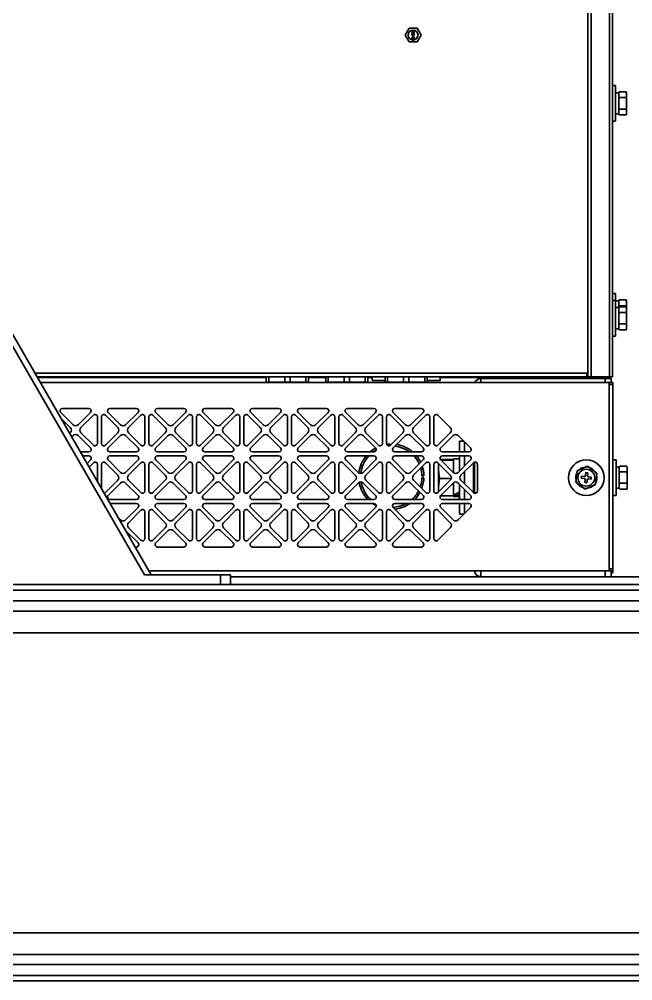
# Model space of a CAD drawing. Header units: millimetres. Extents: x 32496 to 166256, y 3504 to 23939.
# Drawn here: x 40536.9 to 40846.9, y 15003.3 to 15488.8 of the extents above; entities that cross this region are included whole.
import ezdxf

# ---------------------------------------------------------------- set-up
doc = ezdxf.new("R2010")
doc.units = ezdxf.units.MM
doc.layers.get('0').update_dxf_attribs({"lineweight": 35})

msp = doc.modelspace()

# ---------------------------------------------------------------- linework, layer by layer
at = {"linetype": 'Continuous'}
for p, q in [((40824.24, 15308.349), (40824.24, 17321.349)), ((40825.94, 17321.349), (40825.94, 15308.349)), ((40835.24, 15308.349), (40835.24, 16303.849)), ((40103.64, 16074.374), (40603.64, 15208.349)), ((40103.64, 16068.374), (40600.176, 15208.349)), ((40836.64, 15693.718), (40836.64, 15448.981)), ((40731.898, 15480.849), (40733.919, 15484.349)), ((40737.96, 15484.349), (40733.919, 15484.349)), ((40735.29, 15482.886), (40735.29, 15483.049)), ((40735.29, 15483.049), (40736.59, 15483.049)), ((40736.313, 15482.886), (40735.29, 15482.507)), ((40736.313, 15482.886), (40735.29, 15482.886)), ((40735.29, 15482.29), (40735.29, 15482.507)), ((40735.29, 15482.29), (40736.313, 15481.911)), ((40735.29, 15481.749), (40735.29, 15481.911)), ((40735.29, 15481.911), (40736.313, 15481.911)), ((40736.59, 15481.749), (40735.29, 15481.749)), ((40735.428, 15482.399), (40736.59, 15482.805)), ((40736.59, 15481.992), (40735.428, 15482.399)), ((40736.59, 15483.049), (40736.59, 15482.805)), ((40736.59, 15481.992), (40736.59, 15481.749)), ((40737.96, 15484.349), (40739.981, 15480.849)), ((40733.919, 15477.349), (40731.898, 15480.849)), ((40733.919, 15477.349), (40737.96, 15477.349)), ((40735.317, 15481.234), (40735.29, 15481.099)), ((40735.29, 15480.963), (40735.29, 15481.099)), ((40735.29, 15480.963), (40735.317, 15480.828)), ((40735.29, 15479.419), (40735.29, 15479.582)), ((40735.29, 15479.582), (40736.368, 15479.582)), ((40736.59, 15479.419), (40735.29, 15479.419)), ((40735.29, 15478.228), (40735.29, 15479.203)), ((40735.29, 15479.203), (40735.428, 15479.203)), ((40735.428, 15478.228), (40735.29, 15478.228)), ((40735.4, 15481.369), (40735.317, 15481.234)), ((40735.317, 15480.828), (40735.4, 15480.692)), ((40735.511, 15481.451), (40735.4, 15481.369)), ((40735.4, 15480.692), (40735.511, 15480.611)), ((40735.428, 15481.126), (40735.456, 15481.207)), ((40735.428, 15481.126), (40735.428, 15480.936)), ((40735.456, 15480.855), (40735.428, 15480.936)), ((40736.12, 15478.444), (40735.428, 15479.203)), ((40735.428, 15478.986), (40735.428, 15478.228)), ((40735.428, 15478.986), (40736.037, 15478.309)), ((40735.456, 15481.207), (40735.511, 15481.288)), ((40735.511, 15480.774), (40735.456, 15480.855)), ((40735.649, 15481.505), (40735.511, 15481.451)), ((40735.511, 15481.288), (40735.594, 15481.342)), ((40735.594, 15480.719), (40735.511, 15480.774)), ((40735.511, 15480.611), (40735.649, 15480.557)), ((40735.594, 15481.342), (40735.677, 15481.369)), ((40735.677, 15480.692), (40735.594, 15480.719)), ((40735.843, 15481.532), (40735.649, 15481.505)), ((40735.788, 15480.557), (40735.649, 15480.557)), ((40735.76, 15481.369), (40735.677, 15481.369)), ((40735.677, 15480.692), (40735.76, 15480.692)), ((40735.705, 15480.124), (40735.705, 15480.178)), ((40735.705, 15480.178), (40735.898, 15480.178)), ((40735.898, 15480.124), (40735.705, 15480.124)), ((40735.76, 15481.369), (40735.843, 15481.342)), ((40735.843, 15480.719), (40735.76, 15480.692)), ((40735.788, 15480.34), (40735.76, 15480.313)), ((40735.76, 15480.313), (40735.898, 15480.178)), ((40735.898, 15480.124), (40735.76, 15479.988)), ((40735.76, 15479.988), (40735.788, 15479.961)), ((40735.788, 15480.557), (40735.926, 15480.611)), ((40735.954, 15480.178), (40735.788, 15480.34)), ((40735.788, 15479.961), (40735.954, 15480.124)), ((40735.843, 15481.532), (40736.037, 15481.532)), ((40735.843, 15481.342), (40735.898, 15481.288)), ((40735.898, 15480.774), (40735.843, 15480.719)), ((40735.898, 15481.288), (40735.954, 15481.207)), ((40735.954, 15480.855), (40735.898, 15480.774)), ((40735.926, 15480.611), (40736.009, 15480.692)), ((40735.954, 15481.207), (40735.981, 15481.126)), ((40735.981, 15480.936), (40735.954, 15480.855)), ((40736.12, 15480.34), (40735.954, 15480.178)), ((40735.954, 15480.124), (40736.12, 15479.961)), ((40736.092, 15481.234), (40735.981, 15481.397)), ((40736.037, 15481.397), (40735.981, 15481.397)), ((40735.981, 15480.936), (40735.981, 15481.126)), ((40736.009, 15480.692), (40736.092, 15480.828)), ((40736.009, 15480.178), (40736.147, 15480.313)), ((40736.009, 15480.178), (40736.203, 15480.178)), ((40736.147, 15479.988), (40736.009, 15480.124)), ((40736.203, 15480.124), (40736.009, 15480.124)), ((40736.23, 15481.505), (40736.037, 15481.532)), ((40736.037, 15481.397), (40736.203, 15481.369)), ((40736.037, 15478.309), (40736.12, 15478.255)), ((40736.12, 15481.099), (40736.092, 15481.234)), ((40736.092, 15480.828), (40736.12, 15480.963)), ((40736.12, 15481.099), (40736.12, 15480.963)), ((40736.147, 15480.313), (40736.12, 15480.34)), ((40736.12, 15479.961), (40736.147, 15479.988)), ((40736.23, 15478.39), (40736.12, 15478.444)), ((40736.12, 15478.255), (40736.23, 15478.228)), ((40736.175, 15479.744), (40736.368, 15479.582)), ((40736.175, 15479.744), (40736.396, 15479.744)), ((40736.203, 15481.369), (40736.286, 15481.342)), ((40736.203, 15480.178), (40736.203, 15480.124)), ((40736.368, 15481.451), (40736.23, 15481.505)), ((40736.23, 15478.39), (40736.286, 15478.39)), ((40736.286, 15478.228), (40736.23, 15478.228)), ((40736.286, 15481.342), (40736.368, 15481.288)), ((40736.368, 15480.801), (40736.286, 15480.747)), ((40736.286, 15480.611), (40736.286, 15480.747)), ((40736.286, 15480.611), (40736.368, 15480.638)), ((40736.286, 15479.04), (40736.286, 15479.176)), ((40736.396, 15479.149), (40736.286, 15479.176)), ((40736.286, 15479.04), (40736.368, 15478.986)), ((40736.368, 15478.444), (40736.286, 15478.39)), ((40736.286, 15478.228), (40736.396, 15478.255)), ((40736.479, 15481.369), (40736.368, 15481.451)), ((40736.368, 15481.288), (40736.424, 15481.207)), ((40736.424, 15480.882), (40736.368, 15480.801)), ((40736.368, 15480.638), (40736.479, 15480.719)), ((40736.368, 15478.986), (40736.424, 15478.905)), ((40736.424, 15478.526), (40736.368, 15478.444)), ((40736.59, 15479.582), (40736.396, 15479.744)), ((40736.507, 15479.04), (40736.396, 15479.149)), ((40736.396, 15478.255), (40736.507, 15478.363)), ((40736.424, 15481.207), (40736.451, 15481.126)), ((40736.451, 15480.963), (40736.424, 15480.882)), ((40736.424, 15478.905), (40736.451, 15478.769)), ((40736.451, 15478.661), (40736.424, 15478.526)), ((40736.451, 15480.963), (40736.451, 15481.126)), ((40736.451, 15478.661), (40736.451, 15478.769)), ((40736.562, 15481.234), (40736.479, 15481.369)), ((40736.479, 15480.719), (40736.562, 15480.855)), ((40736.562, 15478.932), (40736.507, 15479.04)), ((40736.507, 15478.363), (40736.562, 15478.472)), ((40736.59, 15481.099), (40736.562, 15481.234)), ((40736.562, 15480.855), (40736.59, 15480.99)), ((40736.59, 15478.742), (40736.562, 15478.932)), ((40736.562, 15478.472), (40736.59, 15478.634)), ((40736.59, 15481.099), (40736.59, 15480.99)), ((40736.59, 15479.582), (40736.59, 15479.419)), ((40736.59, 15478.742), (40736.59, 15478.634)), ((40739.981, 15480.849), (40737.96, 15477.349)), ((40836.64, 15455.349), (40838.24, 15455.349)), ((40838.24, 15437.349), (40838.24, 15455.349)), ((40836.64, 15448.981), (40836.64, 15443.718)), ((40838.24, 15451.699), (40839.84, 15451.699)), ((40839.84, 15451.822), (40840.14, 15452.122)), ((40839.84, 15440.875), (40839.84, 15451.822)), ((40840.14, 15452.122), (40843.54, 15452.122)), ((40840.14, 15449.235), (40843.54, 15449.235)), ((40843.84, 15451.822), (40843.54, 15452.122)), ((40843.84, 15440.875), (40843.84, 15451.822)), ((40836.64, 15443.718), (40836.64, 15308.349)), ((40840.14, 15443.462), (40843.54, 15443.462)), ((40838.24, 15440.999), (40839.84, 15440.999)), ((40839.84, 15440.875), (40840.14, 15440.575)), ((40840.14, 15440.575), (40843.54, 15440.575)), ((40843.84, 15440.875), (40843.54, 15440.575)), ((40836.64, 15437.349), (40838.24, 15437.349)), ((40836.64, 15350.349), (40838.24, 15350.349)), ((40836.64, 15346.849), (40838.24, 15346.849)), ((40838.24, 15346.849), (40838.24, 15350.349)), ((40838.24, 15328.849), (40838.24, 15346.849)), ((40838.24, 15346.699), (40839.84, 15346.699)), ((40839.84, 15346.822), (40840.111, 15347.093)), ((40839.84, 15343.322), (40839.84, 15346.822)), ((40840.14, 15347.122), (40843.54, 15347.122)), ((40843.84, 15346.822), (40843.569, 15347.093)), ((40843.84, 15343.322), (40843.84, 15346.822)), ((40838.24, 15343.199), (40839.84, 15343.199)), ((40839.84, 15343.322), (40840.14, 15343.622)), ((40839.84, 15332.375), (40839.84, 15343.322)), ((40840.14, 15344.191), (40843.54, 15344.191)), ((40840.14, 15343.622), (40843.54, 15343.622)), ((40843.84, 15343.322), (40843.54, 15343.622)), ((40843.84, 15332.375), (40843.84, 15343.322)), ((40840.14, 15340.735), (40843.54, 15340.735)), ((40838.24, 15332.499), (40839.84, 15332.499)), ((40839.84, 15332.375), (40840.14, 15332.075)), ((40840.14, 15334.962), (40843.54, 15334.962)), ((40840.14, 15332.075), (40843.54, 15332.075)), ((40843.84, 15332.375), (40843.54, 15332.075)), ((40836.64, 15328.849), (40838.24, 15328.849)), ((40544.923, 15310.049), (40823.74, 15310.049)), ((40825.94, 15308.349), (40545.905, 15308.349)), ((40661.773, 15307.849), (40546.193, 15307.849)), ((40661.773, 15305.582), (40661.773, 15308.349)), ((40663.092, 15305.582), (40663.092, 15308.349)), ((40671.121, 15305.582), (40671.121, 15308.349)), ((40673.758, 15305.582), (40673.758, 15308.349)), ((40681.788, 15305.582), (40681.788, 15308.349)), ((40683.106, 15305.582), (40683.106, 15308.349)), ((40691.773, 15307.849), (40683.106, 15307.849)), ((40691.773, 15305.582), (40691.773, 15308.349)), ((40693.092, 15305.582), (40693.092, 15308.349)), ((40701.121, 15305.582), (40701.121, 15308.349)), ((40703.758, 15305.582), (40703.758, 15308.349)), ((40711.788, 15305.582), (40711.788, 15308.349)), ((40713.106, 15305.582), (40713.106, 15308.349)), ((40715.19, 15307.849), (40713.106, 15307.849)), ((40715.19, 15306.349), (40715.19, 15308.349)), ((40721.773, 15305.582), (40721.773, 15308.349)), ((40723.092, 15305.582), (40723.092, 15308.349)), ((40731.121, 15305.582), (40731.121, 15308.349)), ((40733.758, 15305.582), (40733.758, 15308.349)), ((40741.788, 15305.582), (40741.788, 15308.349)), ((40743.106, 15305.582), (40743.106, 15308.349)), ((40749.69, 15306.349), (40749.69, 15308.349)), ((40786.94, 15307.849), (40749.69, 15307.849)), ((40770.14, 15305.349), (40770.14, 15307.349)), ((40835.94, 15307.349), (40770.14, 15307.349)), ((40786.54, 15307.349), (40786.54, 15307.849)), ((40786.94, 15307.849), (40786.94, 15308.349)), ((40788.04, 15307.349), (40788.04, 15308.349)), ((40789.44, 15307.349), (40789.44, 15308.349)), ((40791.94, 15307.349), (40791.94, 15308.349)), ((40806.94, 15307.349), (40806.94, 15308.349)), ((40809.44, 15307.349), (40809.44, 15308.349)), ((40816.44, 15308.349), (40816.44, 15307.349)), ((40823.74, 15308.349), (40823.74, 15310.049)), ((40836.64, 15308.349), (40825.94, 15308.349)), ((40832.94, 15305.349), (40832.94, 15307.349)), ((40835.94, 15307.349), (40835.94, 15305.349)), ((40836.94, 15305.349), (40547.637, 15305.349)), ((40661.773, 15305.582), (40683.106, 15305.582)), ((40691.773, 15305.582), (40713.106, 15305.582)), ((40715.19, 15306.349), (40721.773, 15306.349)), ((40721.773, 15305.582), (40743.106, 15305.582)), ((40743.106, 15306.349), (40749.69, 15306.349)), ((40834.94, 15304.349), (40834.94, 15305.349)), ((40834.94, 15211.349), (40834.94, 15304.349)), ((40836.94, 15304.349), (40834.94, 15304.349)), ((40836.94, 15210.349), (40836.94, 15305.349)), ((40572.128, 15292.349), (40558.751, 15292.349)), ((40596.128, 15292.349), (40582.751, 15292.349)), ((40620.128, 15292.349), (40606.751, 15292.349)), ((40644.128, 15292.349), (40630.751, 15292.349)), ((40668.128, 15292.349), (40654.751, 15292.349)), ((40692.128, 15292.349), (40678.751, 15292.349)), ((40716.128, 15292.349), (40702.751, 15292.349)), ((40740.128, 15292.349), (40726.751, 15292.349)), ((40557.903, 15290.3), (40564.167, 15284.036)), ((40566.713, 15284.036), (40572.977, 15290.3)), ((40574.391, 15288.886), (40568.127, 15282.621)), ((40576.44, 15274.66), (40576.44, 15288.037)), ((40578.44, 15288.037), (40578.44, 15274.66)), ((40586.753, 15282.621), (40580.488, 15288.886)), ((40581.903, 15290.3), (40588.167, 15284.036)), ((40590.713, 15284.036), (40596.977, 15290.3)), ((40598.391, 15288.886), (40592.127, 15282.621)), ((40600.44, 15274.66), (40600.44, 15288.037)), ((40602.44, 15288.037), (40602.44, 15274.66)), ((40610.753, 15282.621), (40604.488, 15288.886)), ((40605.903, 15290.3), (40612.167, 15284.036)), ((40614.713, 15284.036), (40620.977, 15290.3)), ((40622.391, 15288.886), (40616.127, 15282.621)), ((40624.44, 15274.66), (40624.44, 15288.037)), ((40626.44, 15288.037), (40626.44, 15274.66)), ((40634.753, 15282.621), (40628.488, 15288.886)), ((40629.903, 15290.3), (40636.167, 15284.036)), ((40638.713, 15284.036), (40644.977, 15290.3)), ((40646.391, 15288.886), (40640.127, 15282.621)), ((40648.44, 15274.66), (40648.44, 15288.037)), ((40650.44, 15288.037), (40650.44, 15274.66)), ((40658.753, 15282.621), (40652.488, 15288.886)), ((40653.903, 15290.3), (40660.167, 15284.036)), ((40662.713, 15284.036), (40668.977, 15290.3)), ((40670.391, 15288.886), (40664.127, 15282.621)), ((40672.44, 15274.66), (40672.44, 15288.037)), ((40674.44, 15288.037), (40674.44, 15274.66)), ((40682.753, 15282.621), (40676.488, 15288.886)), ((40677.903, 15290.3), (40684.167, 15284.036)), ((40686.713, 15284.036), (40692.977, 15290.3)), ((40694.391, 15288.886), (40688.127, 15282.621)), ((40696.44, 15274.66), (40696.44, 15288.037)), ((40698.44, 15288.037), (40698.44, 15274.66)), ((40706.753, 15282.621), (40700.488, 15288.886)), ((40701.903, 15290.3), (40708.167, 15284.036)), ((40710.713, 15284.036), (40716.977, 15290.3)), ((40718.391, 15288.886), (40712.127, 15282.621)), ((40720.44, 15274.66), (40720.44, 15288.037)), ((40722.44, 15288.037), (40722.44, 15274.66)), ((40730.753, 15282.621), (40724.488, 15288.886)), ((40725.903, 15290.3), (40732.167, 15284.036)), ((40734.713, 15284.036), (40740.977, 15290.3)), ((40742.391, 15288.886), (40736.127, 15282.621)), ((40744.44, 15274.66), (40744.44, 15288.037)), ((40746.44, 15288.037), (40746.44, 15274.66)), ((40754.753, 15282.621), (40748.488, 15288.886)), ((40562.753, 15282.621), (40558.034, 15287.34)), ((40562.42, 15279.743), (40562.753, 15280.076)), ((40564.167, 15278.662), (40563.455, 15277.95)), ((40572.977, 15272.397), (40566.713, 15278.662)), ((40568.127, 15280.076), (40574.391, 15273.811)), ((40580.488, 15273.811), (40586.753, 15280.076)), ((40588.167, 15278.662), (40581.903, 15272.397)), ((40596.977, 15272.397), (40590.713, 15278.662)), ((40592.127, 15280.076), (40598.391, 15273.811)), ((40604.488, 15273.811), (40610.753, 15280.076)), ((40612.167, 15278.662), (40605.903, 15272.397)), ((40620.977, 15272.397), (40614.713, 15278.662)), ((40616.127, 15280.076), (40622.391, 15273.811)), ((40628.488, 15273.811), (40634.753, 15280.076)), ((40636.167, 15278.662), (40629.903, 15272.397)), ((40644.977, 15272.397), (40638.713, 15278.662)), ((40640.127, 15280.076), (40646.391, 15273.811)), ((40652.488, 15273.811), (40658.753, 15280.076)), ((40660.167, 15278.662), (40653.903, 15272.397)), ((40668.977, 15272.397), (40662.713, 15278.662)), ((40664.127, 15280.076), (40670.391, 15273.811)), ((40676.488, 15273.811), (40682.753, 15280.076)), ((40684.167, 15278.662), (40677.903, 15272.397)), ((40692.977, 15272.397), (40686.713, 15278.662)), ((40688.127, 15280.076), (40694.391, 15273.811)), ((40700.488, 15273.811), (40706.753, 15280.076)), ((40708.167, 15278.662), (40701.903, 15272.397)), ((40716.977, 15272.397), (40710.713, 15278.662)), ((40712.127, 15280.076), (40718.391, 15273.811)), ((40724.488, 15273.811), (40730.753, 15280.076)), ((40732.167, 15278.662), (40725.903, 15272.397)), ((40740.977, 15272.397), (40734.713, 15278.662)), ((40736.127, 15280.076), (40742.391, 15273.811)), ((40748.488, 15273.811), (40754.753, 15280.076)), ((40756.167, 15278.662), (40749.903, 15272.397)), ((40764.977, 15272.397), (40758.713, 15278.662)), ((40724.44, 15273.772), (40724.44, 15274.341)), ((40759.44, 15275.849), (40759.44, 15270.349)), ((40759.44, 15275.849), (40761.526, 15275.849)), ((40761.94, 15270.349), (40761.94, 15275.434)), ((40567.844, 15270.349), (40572.128, 15270.349)), ((40572.128, 15268.349), (40568.999, 15268.349)), ((40582.751, 15270.349), (40596.128, 15270.349)), ((40596.128, 15268.349), (40582.751, 15268.349)), ((40606.751, 15270.349), (40620.128, 15270.349)), ((40620.128, 15268.349), (40606.751, 15268.349)), ((40630.751, 15270.349), (40644.128, 15270.349)), ((40644.128, 15268.349), (40630.751, 15268.349)), ((40654.751, 15270.349), (40668.128, 15270.349)), ((40668.128, 15268.349), (40654.751, 15268.349)), ((40678.751, 15270.349), (40692.128, 15270.349)), ((40692.128, 15268.349), (40678.751, 15268.349)), ((40702.751, 15270.349), (40716.128, 15270.349)), ((40716.128, 15268.349), (40702.751, 15268.349)), ((40726.751, 15270.349), (40740.128, 15270.349)), ((40740.128, 15268.349), (40726.751, 15268.349)), ((40750.751, 15270.349), (40764.128, 15270.349)), ((40764.128, 15268.349), (40750.751, 15268.349)), ((40759.44, 15268.349), (40759.44, 15260.763)), ((40761.94, 15263.263), (40761.94, 15268.349)), ((40571.205, 15264.528), (40572.977, 15266.3)), ((40574.391, 15264.886), (40572.24, 15262.735)), ((40576.44, 15255.46), (40576.44, 15264.037)), ((40578.44, 15264.037), (40578.44, 15251.996)), ((40586.753, 15258.621), (40580.488, 15264.886)), ((40581.903, 15266.3), (40588.167, 15260.036)), ((40590.713, 15260.036), (40596.977, 15266.3)), ((40598.391, 15264.886), (40592.127, 15258.621)), ((40600.44, 15250.66), (40600.44, 15264.037)), ((40602.44, 15264.037), (40602.44, 15250.66)), ((40610.753, 15258.621), (40604.488, 15264.886)), ((40605.903, 15266.3), (40612.167, 15260.036)), ((40614.713, 15260.036), (40620.977, 15266.3)), ((40622.391, 15264.886), (40616.127, 15258.621)), ((40624.44, 15250.66), (40624.44, 15264.037)), ((40626.44, 15264.037), (40626.44, 15250.66)), ((40634.753, 15258.621), (40628.488, 15264.886)), ((40629.903, 15266.3), (40636.167, 15260.036)), ((40638.713, 15260.036), (40644.977, 15266.3)), ((40646.391, 15264.886), (40640.127, 15258.621)), ((40648.44, 15250.66), (40648.44, 15264.037)), ((40650.44, 15264.037), (40650.44, 15250.66)), ((40658.753, 15258.621), (40652.488, 15264.886)), ((40653.903, 15266.3), (40660.167, 15260.036)), ((40662.713, 15260.036), (40668.977, 15266.3)), ((40670.391, 15264.886), (40664.127, 15258.621)), ((40672.44, 15250.66), (40672.44, 15264.037)), ((40674.44, 15264.037), (40674.44, 15250.66)), ((40682.753, 15258.621), (40676.488, 15264.886)), ((40677.903, 15266.3), (40684.167, 15260.036)), ((40686.713, 15260.036), (40692.977, 15266.3)), ((40694.391, 15264.886), (40688.127, 15258.621)), ((40696.44, 15250.66), (40696.44, 15264.037)), ((40698.44, 15264.037), (40698.44, 15250.66)), ((40706.753, 15258.621), (40700.488, 15264.886)), ((40701.903, 15266.3), (40708.167, 15260.036)), ((40710.713, 15260.036), (40716.977, 15266.3)), ((40718.391, 15264.886), (40712.127, 15258.621)), ((40720.44, 15250.66), (40720.44, 15264.037)), ((40722.44, 15264.037), (40722.44, 15250.66)), ((40730.753, 15258.621), (40724.488, 15264.886)), ((40725.903, 15266.3), (40732.167, 15260.036)), ((40734.713, 15260.036), (40740.977, 15266.3)), ((40742.391, 15264.886), (40736.127, 15258.621)), ((40744.44, 15250.66), (40744.44, 15264.037)), ((40746.44, 15264.037), (40746.44, 15250.66)), ((40754.753, 15258.621), (40748.488, 15264.886)), ((40748.84, 15264.534), (40748.84, 15250.163)), ((40749.716, 15266.551), (40756.34, 15266.551)), ((40749.903, 15266.3), (40756.167, 15260.036)), ((40750.071, 15266.132), (40756.34, 15266.132)), ((40756.34, 15266.799), (40756.34, 15266.228)), ((40759.44, 15266.799), (40756.34, 15266.799)), ((40756.34, 15264.037), (40756.34, 15266.228)), ((40756.34, 15264.037), (40756.34, 15259.894)), ((40758.713, 15260.036), (40764.977, 15266.3)), ((40766.391, 15264.886), (40760.127, 15258.621)), ((40766.44, 15264.925), (40766.44, 15249.772)), ((40766.94, 15264.849), (40766.44, 15264.849)), ((40766.94, 15249.505), (40766.94, 15265.192)), ((40768.44, 15250.66), (40768.44, 15264.037)), ((40836.94, 15266.349), (40838.54, 15266.349)), ((40838.54, 15248.349), (40838.54, 15266.349)), ((40740.432, 15258.349), (40741.432, 15258.349)), ((40761.94, 15254.263), (40761.94, 15260.434)), ((40818.161, 15255.009), (40818.775, 15260.75)), ((40818.775, 15260.75), (40824.053, 15263.089)), ((40823.049, 15258.396), (40823.208, 15259.888)), ((40823.208, 15259.888), (40824.203, 15259.781)), ((40824.203, 15259.781), (40824.043, 15258.29)), ((40824.053, 15263.089), (40828.718, 15259.688)), ((40828.105, 15253.947), (40828.718, 15259.688)), ((40838.54, 15262.699), (40840.14, 15262.699)), ((40840.14, 15262.822), (40840.392, 15263.075)), ((40840.14, 15251.875), (40840.14, 15262.822)), ((40840.392, 15263.075), (40840.44, 15263.122)), ((40840.44, 15263.122), (40843.84, 15263.122)), ((40840.44, 15260.307), (40843.84, 15260.307)), ((40843.887, 15263.075), (40843.84, 15263.122)), ((40844.14, 15262.822), (40843.887, 15263.075)), ((40844.14, 15251.875), (40844.14, 15262.822)), ((40580.488, 15249.811), (40586.753, 15256.076)), ((40588.167, 15254.662), (40581.903, 15248.397)), ((40596.977, 15248.397), (40590.713, 15254.662)), ((40592.127, 15256.076), (40598.391, 15249.811)), ((40604.488, 15249.811), (40610.753, 15256.076)), ((40612.167, 15254.662), (40605.903, 15248.397)), ((40620.977, 15248.397), (40614.713, 15254.662)), ((40616.127, 15256.076), (40622.391, 15249.811)), ((40628.488, 15249.811), (40634.753, 15256.076)), ((40636.167, 15254.662), (40629.903, 15248.397)), ((40644.977, 15248.397), (40638.713, 15254.662)), ((40640.127, 15256.076), (40646.391, 15249.811)), ((40652.488, 15249.811), (40658.753, 15256.076)), ((40660.167, 15254.662), (40653.903, 15248.397)), ((40668.977, 15248.397), (40662.713, 15254.662)), ((40664.127, 15256.076), (40670.391, 15249.811)), ((40676.488, 15249.811), (40682.753, 15256.076)), ((40684.167, 15254.662), (40677.903, 15248.397)), ((40692.977, 15248.397), (40686.713, 15254.662)), ((40688.127, 15256.076), (40694.391, 15249.811)), ((40700.488, 15249.811), (40706.753, 15256.076)), ((40708.167, 15254.662), (40701.903, 15248.397)), ((40716.977, 15248.397), (40710.713, 15254.662)), ((40712.127, 15256.076), (40718.391, 15249.811)), ((40724.488, 15249.811), (40730.753, 15256.076)), ((40732.167, 15254.662), (40725.903, 15248.397)), ((40740.977, 15248.397), (40734.713, 15254.662)), ((40736.127, 15256.076), (40742.391, 15249.811)), ((40741.432, 15257.349), (40740.432, 15257.349)), ((40748.488, 15249.811), (40754.753, 15256.076)), ((40749.347, 15256.93), (40755.225, 15256.93)), ((40756.167, 15254.662), (40749.903, 15248.397)), ((40756.34, 15254.803), (40756.34, 15250.152)), ((40764.977, 15248.397), (40758.713, 15254.662)), ((40759.44, 15253.934), (40759.44, 15246.349)), ((40760.127, 15256.076), (40766.391, 15249.811)), ((40822.826, 15251.608), (40818.161, 15255.009)), ((40820.901, 15257.117), (40821.007, 15258.111)), ((40822.392, 15256.958), (40820.901, 15257.117)), ((40821.007, 15258.111), (40822.499, 15257.952)), ((40822.677, 15254.916), (40822.836, 15256.407)), ((40823.671, 15254.81), (40822.677, 15254.916)), ((40828.105, 15253.947), (40822.826, 15251.608)), ((40823.831, 15256.301), (40823.671, 15254.81)), ((40825.872, 15256.586), (40824.381, 15256.745)), ((40824.487, 15257.74), (40825.979, 15257.58)), ((40825.979, 15257.58), (40825.872, 15256.586)), ((40840.44, 15254.535), (40843.84, 15254.535)), ((40756.34, 15248.146), (40756.34, 15250.152)), ((40761.94, 15246.349), (40761.94, 15251.434)), ((40766.44, 15249.849), (40766.94, 15249.849)), ((40838.54, 15251.999), (40840.14, 15251.999)), ((40840.14, 15251.875), (40840.392, 15251.622)), ((40840.44, 15251.576), (40843.84, 15251.576)), ((40844.14, 15251.875), (40843.887, 15251.622)), ((40582.751, 15246.349), (40596.128, 15246.349)), ((40596.128, 15244.349), (40582.855, 15244.349)), ((40606.751, 15246.349), (40620.128, 15246.349)), ((40620.128, 15244.349), (40606.751, 15244.349)), ((40630.751, 15246.349), (40644.128, 15246.349)), ((40644.128, 15244.349), (40630.751, 15244.349)), ((40654.751, 15246.349), (40668.128, 15246.349)), ((40668.128, 15244.349), (40654.751, 15244.349)), ((40678.751, 15246.349), (40692.128, 15246.349)), ((40692.128, 15244.349), (40678.751, 15244.349)), ((40702.751, 15246.349), (40716.128, 15246.349)), ((40716.128, 15244.349), (40702.751, 15244.349)), ((40726.751, 15246.349), (40740.128, 15246.349)), ((40740.128, 15244.349), (40726.751, 15244.349)), ((40749.716, 15248.146), (40756.34, 15248.146)), ((40750.751, 15246.349), (40764.128, 15246.349)), ((40764.128, 15244.349), (40750.751, 15244.349)), ((40756.34, 15248.146), (40756.34, 15247.899)), ((40759.44, 15247.899), (40756.34, 15247.899)), ((40759.44, 15244.349), (40759.44, 15238.849)), ((40761.94, 15239.263), (40761.94, 15244.349)), ((40836.94, 15248.349), (40838.54, 15248.349)), ((40590.713, 15236.036), (40596.977, 15242.3)), ((40598.391, 15240.886), (40592.127, 15234.621)), ((40600.44, 15226.66), (40600.44, 15240.037)), ((40602.44, 15240.037), (40602.44, 15226.66)), ((40610.753, 15234.621), (40604.488, 15240.886)), ((40605.903, 15242.3), (40612.167, 15236.036)), ((40614.713, 15236.036), (40620.977, 15242.3)), ((40622.391, 15240.886), (40616.127, 15234.621)), ((40624.44, 15226.66), (40624.44, 15240.037)), ((40626.44, 15240.037), (40626.44, 15226.66)), ((40634.753, 15234.621), (40628.488, 15240.886)), ((40629.903, 15242.3), (40636.167, 15236.036)), ((40638.713, 15236.036), (40644.977, 15242.3)), ((40646.391, 15240.886), (40640.127, 15234.621)), ((40648.44, 15226.66), (40648.44, 15240.037)), ((40650.44, 15240.037), (40650.44, 15226.66)), ((40658.753, 15234.621), (40652.488, 15240.886)), ((40653.903, 15242.3), (40660.167, 15236.036)), ((40662.713, 15236.036), (40668.977, 15242.3)), ((40670.391, 15240.886), (40664.127, 15234.621)), ((40672.44, 15226.66), (40672.44, 15240.037)), ((40674.44, 15240.037), (40674.44, 15226.66)), ((40682.753, 15234.621), (40676.488, 15240.886)), ((40677.903, 15242.3), (40684.167, 15236.036)), ((40686.713, 15236.036), (40692.977, 15242.3)), ((40694.391, 15240.886), (40688.127, 15234.621)), ((40696.44, 15226.66), (40696.44, 15240.037)), ((40698.44, 15240.037), (40698.44, 15226.66)), ((40706.753, 15234.621), (40700.488, 15240.886)), ((40701.903, 15242.3), (40708.167, 15236.036)), ((40710.713, 15236.036), (40716.977, 15242.3)), ((40718.391, 15240.886), (40712.127, 15234.621)), ((40720.44, 15226.66), (40720.44, 15240.037)), ((40722.44, 15240.037), (40722.44, 15226.66)), ((40730.753, 15234.621), (40724.488, 15240.886)), ((40725.903, 15242.3), (40732.167, 15236.036)), ((40734.713, 15236.036), (40740.977, 15242.3)), ((40742.391, 15240.886), (40736.127, 15234.621)), ((40744.44, 15226.66), (40744.44, 15240.037)), ((40746.44, 15240.037), (40746.44, 15226.66)), ((40754.753, 15234.621), (40748.488, 15240.886)), ((40749.903, 15242.3), (40756.167, 15236.036)), ((40758.713, 15236.036), (40764.977, 15242.3)), ((40586.955, 15237.248), (40588.167, 15236.036)), ((40759.44, 15238.849), (40761.526, 15238.849)), ((40596.977, 15224.397), (40590.819, 15230.556)), ((40592.127, 15232.076), (40598.391, 15225.811)), ((40604.488, 15225.811), (40610.753, 15232.076)), ((40612.167, 15230.662), (40605.903, 15224.397)), ((40620.977, 15224.397), (40614.713, 15230.662)), ((40616.127, 15232.076), (40622.391, 15225.811)), ((40628.488, 15225.811), (40634.753, 15232.076)), ((40636.167, 15230.662), (40629.903, 15224.397)), ((40644.977, 15224.397), (40638.713, 15230.662)), ((40640.127, 15232.076), (40646.391, 15225.811)), ((40652.488, 15225.811), (40658.753, 15232.076)), ((40660.167, 15230.662), (40653.903, 15224.397)), ((40668.977, 15224.397), (40662.713, 15230.662)), ((40664.127, 15232.076), (40670.391, 15225.811)), ((40676.488, 15225.811), (40682.753, 15232.076)), ((40684.167, 15230.662), (40677.903, 15224.397)), ((40692.977, 15224.397), (40686.713, 15230.662)), ((40688.127, 15232.076), (40694.391, 15225.811)), ((40700.488, 15225.811), (40706.753, 15232.076)), ((40708.167, 15230.662), (40701.903, 15224.397)), ((40716.977, 15224.397), (40710.713, 15230.662)), ((40712.127, 15232.076), (40718.391, 15225.811)), ((40724.488, 15225.811), (40730.753, 15232.076)), ((40732.167, 15230.662), (40725.903, 15224.397)), ((40740.977, 15224.397), (40734.713, 15230.662)), ((40736.127, 15232.076), (40742.391, 15225.811)), ((40748.488, 15225.811), (40754.753, 15232.076)), ((40595.557, 15222.349), (40596.128, 15222.349)), ((40606.751, 15222.349), (40620.128, 15222.349)), ((40630.751, 15222.349), (40644.128, 15222.349)), ((40654.751, 15222.349), (40668.128, 15222.349)), ((40678.751, 15222.349), (40692.128, 15222.349)), ((40702.751, 15222.349), (40716.128, 15222.349)), ((40726.751, 15222.349), (40740.128, 15222.349)), ((40836.94, 15210.349), (40602.485, 15210.349)), ((40770.14, 15210.349), (40770.14, 15207.349)), ((40832.94, 15207.349), (40832.94, 15210.349)), ((40834.94, 15210.349), (40834.94, 15211.349)), ((40834.94, 15211.349), (40836.94, 15211.349)), ((40835.94, 15210.349), (40835.94, 15209.758)), ((40836.94, 15209.349), (40836.94, 15210.349)), ((40643.64, 15208.349), (40600.176, 15208.349)), ((40638.64, 15203.349), (40638.64, 15208.349)), ((40643.64, 15203.349), (40643.64, 15208.349)), ((40954.64, 15207.349), (40643.64, 15207.349)), ((40835.94, 15209.758), (40835.94, 15207.349)), ((40836.94, 15209.349), (40835.94, 15209.349)), ((40954.64, 15203.349), (40048.64, 15203.349)), ((51717.14, 15200.629), (40048.64, 15200.629)), ((51717.14, 15195.156), (40048.64, 15195.156)), ((51071.64, 15190.039), (40098.64, 15190.039)), ((51071.64, 15179.094), (40098.64, 15179.094)), ((52008.64, 15027.604), (40172.64, 15027.604)), ((52008.64, 15016.658), (40172.64, 15016.658)), ((52008.64, 15011.541), (40172.64, 15011.541)), ((52008.64, 15006.069), (40172.64, 15006.069)), ((52008.64, 15003.349), (40172.64, 15003.349))]:
    msp.add_line(p, q, dxfattribs=at)
for centre, radius in [((40735.94, 15480.849), 2.5), ((40823.44, 15257.349), 9), ((40823.44, 15257.349), 4.25)]:
    msp.add_circle(centre, radius, dxfattribs=at)
for centre, radius, start, end in [((40841.082, 15449.548), 3.555, 39.13645, 39.50132), ((40842.598, 15443.15), 3.556, 219.13644, 219.50078), ((40842.655, 15344.531), 3.608, 140.86438, 141.29004), ((40843.976, 15343.344), 5.384, 135.4351, 135.87611), ((40839.702, 15343.342), 5.386, 44.1239, 44.56491), ((40841.026, 15344.532), 3.606, 38.70995, 39.13363), ((40841.082, 15341.048), 3.555, 39.13645, 39.50132), ((40842.598, 15334.65), 3.556, 219.13644, 219.50078), ((40770.14, 15304.149), 3.2, 90, 157.85234), ((40816.44, 15310.349), 3, 270, 317.70579), ((40558.751, 15291.149), 1.2, 90, 225), ((40572.128, 15291.149), 1.2, 315, 90), ((40582.751, 15291.149), 1.2, 90, 225), ((40596.128, 15291.149), 1.2, 315, 90), ((40606.751, 15291.149), 1.2, 90, 225), ((40620.128, 15291.149), 1.2, 315, 90), ((40630.751, 15291.149), 1.2, 90, 225), ((40644.128, 15291.149), 1.2, 315, 90), ((40654.751, 15291.149), 1.2, 90, 225), ((40668.128, 15291.149), 1.2, 315, 90), ((40678.751, 15291.149), 1.2, 90, 225), ((40692.128, 15291.149), 1.2, 315, 90), ((40702.751, 15291.149), 1.2, 90, 225), ((40716.128, 15291.149), 1.2, 315, 90), ((40726.751, 15291.149), 1.2, 90, 225), ((40740.128, 15291.149), 1.2, 315, 90), ((40575.24, 15288.037), 1.2, 0, 135), ((40579.64, 15288.037), 1.2, 45, 180), ((40599.24, 15288.037), 1.2, 0, 135), ((40603.64, 15288.037), 1.2, 45, 180), ((40623.24, 15288.037), 1.2, 0, 135), ((40627.64, 15288.037), 1.2, 45, 180), ((40647.24, 15288.037), 1.2, 0, 135), ((40651.64, 15288.037), 1.2, 45, 180), ((40671.24, 15288.037), 1.2, 0, 135), ((40675.64, 15288.037), 1.2, 45, 180), ((40695.24, 15288.037), 1.2, 0, 135), ((40699.64, 15288.037), 1.2, 45, 180), ((40719.24, 15288.037), 1.2, 0, 135), ((40723.64, 15288.037), 1.2, 45, 180), ((40743.24, 15288.037), 1.2, 0, 135), ((40747.64, 15288.037), 1.2, 45, 180), ((40561.48, 15281.349), 1.8, 315, 45), ((40565.44, 15285.308), 1.8, 225, 315), ((40569.4, 15281.349), 1.8, 135, 225), ((40585.48, 15281.349), 1.8, 315, 45), ((40589.44, 15285.308), 1.8, 225, 315), ((40593.4, 15281.349), 1.8, 135, 225), ((40609.48, 15281.349), 1.8, 315, 45), ((40613.44, 15285.308), 1.8, 225, 315), ((40617.4, 15281.349), 1.8, 135, 225), ((40633.48, 15281.349), 1.8, 315, 45), ((40637.44, 15285.308), 1.8, 225, 315), ((40641.4, 15281.349), 1.8, 135, 225), ((40657.48, 15281.349), 1.8, 315, 45), ((40661.44, 15285.308), 1.8, 225, 315), ((40665.4, 15281.349), 1.8, 135, 225), ((40681.48, 15281.349), 1.8, 315, 45), ((40685.44, 15285.308), 1.8, 225, 315), ((40689.4, 15281.349), 1.8, 135, 225), ((40705.48, 15281.349), 1.8, 315, 45), ((40709.44, 15285.308), 1.8, 225, 315), ((40713.4, 15281.349), 1.8, 135, 225), ((40729.48, 15281.349), 1.8, 315, 45), ((40733.44, 15285.308), 1.8, 225, 315), ((40737.4, 15281.349), 1.8, 135, 225), ((40753.48, 15281.349), 1.8, 315, 45), ((40565.44, 15277.389), 1.8, 45, 135), ((40589.44, 15277.389), 1.8, 45, 135), ((40613.44, 15277.389), 1.8, 45, 135), ((40637.44, 15277.389), 1.8, 45, 135), ((40661.44, 15277.389), 1.8, 45, 135), ((40685.44, 15277.389), 1.8, 45, 135), ((40709.44, 15277.389), 1.8, 45, 135), ((40733.44, 15277.389), 1.8, 45, 135), ((40757.44, 15277.389), 1.8, 45, 135), ((40575.24, 15274.66), 1.2, 225, 0), ((40579.64, 15274.66), 1.2, 180, 315), ((40599.24, 15274.66), 1.2, 225, 0), ((40603.64, 15274.66), 1.2, 180, 315), ((40623.24, 15274.66), 1.2, 225, 0), ((40627.64, 15274.66), 1.2, 180, 315), ((40647.24, 15274.66), 1.2, 225, 0), ((40651.64, 15274.66), 1.2, 180, 315), ((40671.24, 15274.66), 1.2, 225, 0), ((40675.64, 15274.66), 1.2, 180, 315), ((40695.24, 15274.66), 1.2, 225, 0), ((40699.64, 15274.66), 1.2, 180, 315), ((40719.24, 15274.66), 1.2, 225, 0), ((40723.64, 15274.66), 1.2, 180, 315), ((40724.94, 15257.849), 16.5, 91.7365, 98.34437), ((40724.94, 15257.849), 15.5, 53.86236, 83.34372), ((40724.94, 15257.849), 16.5, 49.33265, 80.64875), ((40743.24, 15274.66), 1.2, 225, 0), ((40747.64, 15274.66), 1.2, 180, 315), ((40572.128, 15271.549), 1.2, 270, 45), ((40572.128, 15267.149), 1.2, 315, 90), ((40582.751, 15271.549), 1.2, 135, 270), ((40582.751, 15267.149), 1.2, 90, 225), ((40596.128, 15271.549), 1.2, 270, 45), ((40596.128, 15267.149), 1.2, 315, 90), ((40606.751, 15271.549), 1.2, 135, 270), ((40606.751, 15267.149), 1.2, 90, 225), ((40620.128, 15271.549), 1.2, 270, 45), ((40620.128, 15267.149), 1.2, 315, 90), ((40630.751, 15271.549), 1.2, 135, 270), ((40630.751, 15267.149), 1.2, 90, 225), ((40644.128, 15271.549), 1.2, 270, 45), ((40644.128, 15267.149), 1.2, 315, 90), ((40654.751, 15271.549), 1.2, 135, 270), ((40654.751, 15267.149), 1.2, 90, 225), ((40668.128, 15271.549), 1.2, 270, 45), ((40668.128, 15267.149), 1.2, 315, 90), ((40678.751, 15271.549), 1.2, 135, 270), ((40678.751, 15267.149), 1.2, 90, 225), ((40692.128, 15271.549), 1.2, 270, 45), ((40692.128, 15267.149), 1.2, 315, 90), ((40702.751, 15271.549), 1.2, 135, 270), ((40702.751, 15267.149), 1.2, 90, 225), ((40724.94, 15257.849), 16.5, 140.44975, 173.3933), ((40724.94, 15257.849), 15.5, 137.2859, 173.80278), ((40724.94, 15257.849), 16.5, 118.62579, 130.66828), ((40724.94, 15257.849), 15.5, 119.58808, 126.13774), ((40716.128, 15271.549), 1.2, 270, 45), ((40716.128, 15267.149), 1.2, 315, 90), ((40726.751, 15271.549), 1.2, 135, 270), ((40726.751, 15267.149), 1.2, 90, 225), ((40724.94, 15257.849), 15.5, 24.72813, 42.71334), ((40724.94, 15257.849), 16.5, 26.02129, 39.54966), ((40740.128, 15271.549), 1.2, 270, 45), ((40740.128, 15267.149), 1.2, 315, 90), ((40750.751, 15271.549), 1.2, 135, 270), ((40750.751, 15267.149), 1.2, 90, 225), ((40764.128, 15271.549), 1.2, 270, 45), ((40764.128, 15267.149), 1.2, 315, 90), ((40575.24, 15264.037), 1.2, 0, 135), ((40579.64, 15264.037), 1.2, 45, 180), ((40599.24, 15264.037), 1.2, 0, 135), ((40603.64, 15264.037), 1.2, 45, 180), ((40623.24, 15264.037), 1.2, 0, 135), ((40627.64, 15264.037), 1.2, 45, 180), ((40647.24, 15264.037), 1.2, 0, 135), ((40651.64, 15264.037), 1.2, 45, 180), ((40671.24, 15264.037), 1.2, 0, 135), ((40675.64, 15264.037), 1.2, 45, 180), ((40695.24, 15264.037), 1.2, 0, 135), ((40699.64, 15264.037), 1.2, 45, 180), ((40719.24, 15264.037), 1.2, 0, 135), ((40723.64, 15264.037), 1.2, 45, 180), ((40743.24, 15264.037), 1.2, 0, 135), ((40747.64, 15264.037), 1.2, 45, 180), ((40767.24, 15264.037), 1.2, 0, 135), ((40585.48, 15257.349), 1.8, 315, 45), ((40589.44, 15261.308), 1.8, 225, 315), ((40593.4, 15257.349), 1.8, 135, 225), ((40609.48, 15257.349), 1.8, 315, 45), ((40613.44, 15261.308), 1.8, 225, 315), ((40617.4, 15257.349), 1.8, 135, 225), ((40633.48, 15257.349), 1.8, 315, 45), ((40637.44, 15261.308), 1.8, 225, 315), ((40641.4, 15257.349), 1.8, 135, 225), ((40657.48, 15257.349), 1.8, 315, 45), ((40661.44, 15261.308), 1.8, 225, 315), ((40665.4, 15257.349), 1.8, 135, 225), ((40681.48, 15257.349), 1.8, 315, 45), ((40685.44, 15261.308), 1.8, 225, 315), ((40689.4, 15257.349), 1.8, 135, 225), ((40705.48, 15257.349), 1.8, 315, 45), ((40709.44, 15261.308), 1.8, 225, 315), ((40713.4, 15257.349), 1.8, 135, 225), ((40729.48, 15257.349), 1.8, 315, 45), ((40733.44, 15261.308), 1.8, 225, 315), ((40737.4, 15257.349), 1.8, 135, 225), ((40724.94, 15257.849), 15.5, 1.84857, 16.59242), ((40724.94, 15257.849), 16.5, 1.7365, 18.45898), ((40753.48, 15257.349), 1.8, 315, 45), ((40757.44, 15261.308), 1.8, 225, 315), ((40761.4, 15257.349), 1.8, 135, 225), ((40823.44, 15257.349), 5.35, 153.06137, 194.74076), ((40823.44, 15257.349), 5.474, 137.90862, 149.89351), ((40823.44, 15257.349), 5.35, 93.06137, 134.74076), ((40822.552, 15258.449), 0.5, 263.90106, 353.90106), ((40823.44, 15257.349), 5.474, 77.90862, 89.89351), ((40823.44, 15257.349), 5.35, 33.06137, 74.74076), ((40823.44, 15257.349), 5.474, 17.90862, 29.89351), ((40823.44, 15257.349), 5.35, 333.06137, 14.74076), ((40589.44, 15253.389), 1.8, 45, 135), ((40613.44, 15253.389), 1.8, 45, 135), ((40637.44, 15253.389), 1.8, 45, 135), ((40661.44, 15253.389), 1.8, 45, 135), ((40685.44, 15253.389), 1.8, 45, 135), ((40709.44, 15253.389), 1.8, 45, 135), ((40724.94, 15257.849), 16.5, 189.86055, 224.2208), ((40724.94, 15257.849), 15.5, 189.98795, 227.98818), ((40733.44, 15253.389), 1.8, 45, 135), ((40724.94, 15257.849), 15.5, 340.45195, 358.15143), ((40724.94, 15257.849), 16.5, 338.81204, 358.2635), ((40757.44, 15253.389), 1.8, 45, 135), ((40823.44, 15257.349), 5.474, 197.90862, 209.89351), ((40823.44, 15257.349), 5.35, 213.06137, 254.74076), ((40822.339, 15256.461), 0.5, 353.90106, 83.90106), ((40823.44, 15257.349), 5.35, 273.06137, 314.74076), ((40824.328, 15256.248), 0.5, 83.90106, 173.90106), ((40824.54, 15258.237), 0.5, 173.90106, 263.90106), ((40823.44, 15257.349), 5.474, 317.90862, 329.89351), ((40579.64, 15250.66), 1.2, 281.89722, 315), ((40599.24, 15250.66), 1.2, 225, 0), ((40603.64, 15250.66), 1.2, 180, 315), ((40623.24, 15250.66), 1.2, 225, 0), ((40627.64, 15250.66), 1.2, 180, 315), ((40647.24, 15250.66), 1.2, 225, 0), ((40651.64, 15250.66), 1.2, 180, 315), ((40671.24, 15250.66), 1.2, 225, 0), ((40675.64, 15250.66), 1.2, 180, 315), ((40695.24, 15250.66), 1.2, 225, 0), ((40699.64, 15250.66), 1.2, 180, 315), ((40719.24, 15250.66), 1.2, 225, 0), ((40723.64, 15250.66), 1.2, 180, 315), ((40724.94, 15257.849), 15.5, 312.01146, 332.49855), ((40724.94, 15257.849), 16.5, 315.78045, 331.41617), ((40743.24, 15250.66), 1.2, 225, 0), ((40747.64, 15250.66), 1.2, 180, 315), ((40767.24, 15250.66), 1.2, 225, 0), ((40823.44, 15257.349), 5.474, 257.90862, 269.89351), ((40842.99, 15254.177), 3.64, 218.44669, 218.90617), ((40841.289, 15254.177), 3.639, 321.08629, 321.55327), ((40582.751, 15247.549), 1.2, 135, 270), ((40596.128, 15247.549), 1.2, 270, 45), ((40596.128, 15243.149), 1.2, 315, 90), ((40606.751, 15247.549), 1.2, 135, 270), ((40606.751, 15243.149), 1.2, 90, 225), ((40620.128, 15247.549), 1.2, 270, 45), ((40620.128, 15243.149), 1.2, 315, 90), ((40630.751, 15247.549), 1.2, 135, 270), ((40630.751, 15243.149), 1.2, 90, 225), ((40644.128, 15247.549), 1.2, 270, 45), ((40644.128, 15243.149), 1.2, 315, 90), ((40654.751, 15247.549), 1.2, 135, 270), ((40654.751, 15243.149), 1.2, 90, 225), ((40668.128, 15247.549), 1.2, 270, 45), ((40668.128, 15243.149), 1.2, 315, 90), ((40678.751, 15247.549), 1.2, 135, 270), ((40678.751, 15243.149), 1.2, 90, 225), ((40692.128, 15247.549), 1.2, 270, 45), ((40692.128, 15243.149), 1.2, 315, 90), ((40702.751, 15247.549), 1.2, 135, 270), ((40702.751, 15243.149), 1.2, 90, 225), ((40724.94, 15257.849), 16.5, 235.01545, 242.49204), ((40716.128, 15247.549), 1.2, 270, 45), ((40716.128, 15243.149), 1.2, 315, 90), ((40726.751, 15247.549), 1.2, 135, 270), ((40726.751, 15243.149), 1.2, 90, 225), ((40724.94, 15257.849), 15.5, 273.30073, 299.28249), ((40724.94, 15257.849), 16.5, 276.26197, 304.98489), ((40740.128, 15247.549), 1.2, 270, 45), ((40740.128, 15243.149), 1.2, 315, 90), ((40750.751, 15247.549), 1.2, 135, 270), ((40750.751, 15243.149), 1.2, 90, 225), ((40764.128, 15247.549), 1.2, 270, 45), ((40764.128, 15243.149), 1.2, 315, 90), ((40599.24, 15240.037), 1.2, 0, 135), ((40603.64, 15240.037), 1.2, 45, 180), ((40623.24, 15240.037), 1.2, 0, 135), ((40627.64, 15240.037), 1.2, 45, 180), ((40647.24, 15240.037), 1.2, 0, 135), ((40651.64, 15240.037), 1.2, 45, 180), ((40671.24, 15240.037), 1.2, 0, 135), ((40675.64, 15240.037), 1.2, 45, 180), ((40695.24, 15240.037), 1.2, 0, 135), ((40699.64, 15240.037), 1.2, 45, 180), ((40719.24, 15240.037), 1.2, 0, 135), ((40723.64, 15240.037), 1.2, 45, 180), ((40743.24, 15240.037), 1.2, 0, 135), ((40747.64, 15240.037), 1.2, 45, 180), ((40589.44, 15237.308), 1.8, 225, 315), ((40593.4, 15233.349), 1.8, 135, 225), ((40609.48, 15233.349), 1.8, 315, 45), ((40613.44, 15237.308), 1.8, 225, 315), ((40617.4, 15233.349), 1.8, 135, 225), ((40633.48, 15233.349), 1.8, 315, 45), ((40637.44, 15237.308), 1.8, 225, 315), ((40641.4, 15233.349), 1.8, 135, 225), ((40657.48, 15233.349), 1.8, 315, 45), ((40661.44, 15237.308), 1.8, 225, 315), ((40665.4, 15233.349), 1.8, 135, 225), ((40681.48, 15233.349), 1.8, 315, 45), ((40685.44, 15237.308), 1.8, 225, 315), ((40689.4, 15233.349), 1.8, 135, 225), ((40705.48, 15233.349), 1.8, 315, 45), ((40709.44, 15237.308), 1.8, 225, 315), ((40713.4, 15233.349), 1.8, 135, 225), ((40729.48, 15233.349), 1.8, 315, 45), ((40733.44, 15237.308), 1.8, 225, 315), ((40737.4, 15233.349), 1.8, 135, 225), ((40753.48, 15233.349), 1.8, 315, 45), ((40757.44, 15237.308), 1.8, 225, 315), ((40613.44, 15229.389), 1.8, 45, 135), ((40637.44, 15229.389), 1.8, 45, 135), ((40661.44, 15229.389), 1.8, 45, 135), ((40685.44, 15229.389), 1.8, 45, 135), ((40709.44, 15229.389), 1.8, 45, 135), ((40733.44, 15229.389), 1.8, 45, 135), ((40596.128, 15223.549), 1.2, 270, 45), ((40599.24, 15226.66), 1.2, 225, 0), ((40603.64, 15226.66), 1.2, 180, 315), ((40606.751, 15223.549), 1.2, 135, 270), ((40620.128, 15223.549), 1.2, 270, 45), ((40623.24, 15226.66), 1.2, 225, 0), ((40627.64, 15226.66), 1.2, 180, 315), ((40630.751, 15223.549), 1.2, 135, 270), ((40644.128, 15223.549), 1.2, 270, 45), ((40647.24, 15226.66), 1.2, 225, 0), ((40651.64, 15226.66), 1.2, 180, 315), ((40654.751, 15223.549), 1.2, 135, 270), ((40668.128, 15223.549), 1.2, 270, 45), ((40671.24, 15226.66), 1.2, 225, 0), ((40675.64, 15226.66), 1.2, 180, 315), ((40678.751, 15223.549), 1.2, 135, 270), ((40692.128, 15223.549), 1.2, 270, 45), ((40695.24, 15226.66), 1.2, 225, 0), ((40699.64, 15226.66), 1.2, 180, 315), ((40702.751, 15223.549), 1.2, 135, 270), ((40716.128, 15223.549), 1.2, 270, 45), ((40719.24, 15226.66), 1.2, 225, 0), ((40723.64, 15226.66), 1.2, 180, 315), ((40726.751, 15223.549), 1.2, 135, 270), ((40740.128, 15223.549), 1.2, 270, 45), ((40743.24, 15226.66), 1.2, 225, 0), ((40747.64, 15226.66), 1.2, 180, 315), ((40770.14, 15210.549), 3.2, 183.65496, 270)]:
    msp.add_arc(centre, radius, start, end, dxfattribs=at)
for centre, start_param, end_param in [((40757.234, 15257.349), -2.2092881, -1.8789298), ((40759.44, 15257.349), -2.4487921, -2.1145617)]:
    msp.add_ellipse(centre, major_axis=(8.087, 8.087), ratio=0.6045595, start_param=start_param, end_param=end_param, dxfattribs=at)
for points, knots in [([(40839.84, 15451.792), (40839.863, 15451.82), (40839.958, 15451.934), (40840.06, 15452.043), (40840.14, 15452.122)], [0, 0, 0, 0, 0.2445585, 1, 1, 1, 1]), ([(40840.14, 15449.235), (40840.113, 15449.262), (40840.009, 15449.368), (40839.91, 15449.479), (40839.84, 15449.565)], [0, 0, 0, 0, 0.2553524, 1, 1, 1, 1]), ([(40843.825, 15451.81), (40843.803, 15451.836), (40843.712, 15451.944), (40843.615, 15452.047), (40843.54, 15452.122)], [0, 0, 0, 0, 0.2448781, 1, 1, 1, 1]), ([(40843.54, 15449.235), (40843.567, 15449.262), (40843.671, 15449.368), (40843.77, 15449.479), (40843.84, 15449.565)], [0, 0, 0, 0, 0.2553532, 1, 1, 1, 1]), ([(40839.84, 15443.132), (40839.863, 15443.16), (40839.958, 15443.274), (40840.06, 15443.382), (40840.14, 15443.462)], [0, 0, 0, 0, 0.2445585, 1, 1, 1, 1]), ([(40843.84, 15443.132), (40843.817, 15443.16), (40843.721, 15443.274), (40843.619, 15443.382), (40843.54, 15443.462)], [0, 0, 0, 0, 0.2445585, 1, 1, 1, 1]), ([(40840.14, 15440.575), (40840.114, 15440.601), (40840.016, 15440.701), (40839.921, 15440.806), (40839.854, 15440.888)], [0, 0, 0, 0, 0.2550408, 1, 1, 1, 1]), ([(40843.54, 15440.575), (40843.567, 15440.602), (40843.671, 15440.708), (40843.77, 15440.819), (40843.84, 15440.905)], [0, 0, 0, 0, 0.2553532, 1, 1, 1, 1]), ([(40839.857, 15346.808), (40839.876, 15346.832), (40839.958, 15346.93), (40840.044, 15347.023), (40840.111, 15347.092)], [0, 0, 0, 0, 0.2454978, 1, 1, 1, 1]), ([(40843.823, 15346.808), (40843.803, 15346.832), (40843.722, 15346.93), (40843.636, 15347.023), (40843.569, 15347.092)], [0, 0, 0, 0, 0.2454961, 1, 1, 1, 1]), ([(40840.14, 15344.191), (40840.113, 15344.218), (40840.009, 15344.326), (40839.91, 15344.439), (40839.84, 15344.526)], [0, 0, 0, 0, 0.2552106, 1, 1, 1, 1]), ([(40839.84, 15343.292), (40839.863, 15343.32), (40839.958, 15343.434), (40840.06, 15343.543), (40840.14, 15343.622)], [0, 0, 0, 0, 0.2445585, 1, 1, 1, 1]), ([(40840.14, 15340.735), (40840.113, 15340.762), (40840.009, 15340.868), (40839.91, 15340.979), (40839.84, 15341.065)], [0, 0, 0, 0, 0.2553524, 1, 1, 1, 1]), ([(40843.54, 15344.191), (40843.567, 15344.218), (40843.671, 15344.326), (40843.77, 15344.439), (40843.84, 15344.526)], [0, 0, 0, 0, 0.2552114, 1, 1, 1, 1]), ([(40843.825, 15343.31), (40843.803, 15343.336), (40843.712, 15343.444), (40843.615, 15343.547), (40843.54, 15343.622)], [0, 0, 0, 0, 0.2448781, 1, 1, 1, 1]), ([(40843.54, 15340.735), (40843.567, 15340.762), (40843.671, 15340.868), (40843.77, 15340.979), (40843.84, 15341.065)], [0, 0, 0, 0, 0.2553532, 1, 1, 1, 1]), ([(40839.84, 15334.632), (40839.863, 15334.66), (40839.958, 15334.774), (40840.06, 15334.882), (40840.14, 15334.962)], [0, 0, 0, 0, 0.2445585, 1, 1, 1, 1]), ([(40840.14, 15332.075), (40840.114, 15332.101), (40840.016, 15332.201), (40839.921, 15332.306), (40839.854, 15332.388)], [0, 0, 0, 0, 0.2550408, 1, 1, 1, 1]), ([(40843.84, 15334.632), (40843.817, 15334.66), (40843.721, 15334.774), (40843.619, 15334.882), (40843.54, 15334.962)], [0, 0, 0, 0, 0.2445585, 1, 1, 1, 1]), ([(40843.54, 15332.075), (40843.567, 15332.102), (40843.671, 15332.208), (40843.77, 15332.319), (40843.84, 15332.405)], [0, 0, 0, 0, 0.2553532, 1, 1, 1, 1]), ([(40665.236, 15305.473), (40665.234, 15305.474), (40665.228, 15305.479), (40665.234, 15305.484), (40665.236, 15305.485)], [0, 0, 0, 0, 0.5007346, 1, 1, 1, 1]), ([(40695.236, 15305.473), (40695.234, 15305.474), (40695.228, 15305.479), (40695.234, 15305.484), (40695.236, 15305.485)], [0, 0, 0, 0, 0.5007346, 1, 1, 1, 1]), ([(40725.236, 15305.473), (40725.234, 15305.474), (40725.228, 15305.479), (40725.234, 15305.484), (40725.236, 15305.485)], [0, 0, 0, 0, 0.5007346, 1, 1, 1, 1]), ([(40748.84, 15261.531), (40748.84, 15260.759), (40748.935, 15259.213), (40749.191, 15257.687), (40749.347, 15256.93)], [0, 0, 0, 0, 0.4993642, 1, 1, 1, 1]), ([(40840.14, 15262.8), (40840.159, 15262.823), (40840.24, 15262.918), (40840.326, 15263.008), (40840.392, 15263.075)], [0, 0, 0, 0, 0.2450678, 1, 1, 1, 1]), ([(40840.44, 15260.307), (40840.413, 15260.334), (40840.309, 15260.437), (40840.21, 15260.545), (40840.14, 15260.629)], [0, 0, 0, 0, 0.2555906, 1, 1, 1, 1]), ([(40843.84, 15260.307), (40843.867, 15260.334), (40843.971, 15260.437), (40844.07, 15260.545), (40844.14, 15260.629)], [0, 0, 0, 0, 0.2555914, 1, 1, 1, 1]), ([(40844.14, 15262.8), (40844.12, 15262.823), (40844.039, 15262.918), (40843.954, 15263.008), (40843.887, 15263.075)], [0, 0, 0, 0, 0.245068, 1, 1, 1, 1]), ([(40749.347, 15256.93), (40749.191, 15256.207), (40748.935, 15254.751), (40748.84, 15253.275), (40748.84, 15252.538)], [0, 0, 0, 0, 0.5009076, 1, 1, 1, 1]), ([(40840.14, 15254.196), (40840.163, 15254.225), (40840.258, 15254.342), (40840.36, 15254.453), (40840.44, 15254.535)], [0, 0, 0, 0, 0.2447969, 1, 1, 1, 1]), ([(40844.14, 15254.196), (40844.117, 15254.225), (40844.021, 15254.342), (40843.919, 15254.453), (40843.84, 15254.535)], [0, 0, 0, 0, 0.2447969, 1, 1, 1, 1]), ([(40840.44, 15251.576), (40840.415, 15251.601), (40840.317, 15251.703), (40840.224, 15251.809), (40840.158, 15251.891)], [0, 0, 0, 0, 0.2547452, 1, 1, 1, 1]), ([(40843.84, 15251.576), (40843.865, 15251.601), (40843.962, 15251.703), (40844.055, 15251.809), (40844.121, 15251.891)], [0, 0, 0, 0, 0.2547399, 1, 1, 1, 1])]:
    msp.add_open_spline(points, degree=3, knots=knots, dxfattribs=at)
for points in [[(40839.84, 15448.576), (40839.931, 15448.799), (40840.032, 15449.019), (40840.14, 15449.235)], [(40843.84, 15448.576), (40843.749, 15448.799), (40843.648, 15449.019), (40843.54, 15449.235)], [(40840.14, 15443.462), (40840.032, 15443.678), (40839.931, 15443.898), (40839.84, 15444.122)], [(40843.54, 15443.462), (40843.648, 15443.678), (40843.749, 15443.898), (40843.84, 15444.122)], [(40839.84, 15343.531), (40839.931, 15343.755), (40840.032, 15343.975), (40840.14, 15344.191)], [(40843.84, 15343.531), (40843.749, 15343.755), (40843.648, 15343.975), (40843.54, 15344.191)], [(40839.84, 15340.076), (40839.931, 15340.299), (40840.032, 15340.519), (40840.14, 15340.735)], [(40843.84, 15340.076), (40843.749, 15340.299), (40843.648, 15340.519), (40843.54, 15340.735)], [(40840.14, 15334.962), (40840.032, 15335.178), (40839.931, 15335.398), (40839.84, 15335.622)], [(40843.54, 15334.962), (40843.648, 15335.178), (40843.749, 15335.398), (40843.84, 15335.622)], [(40840.14, 15259.648), (40840.231, 15259.872), (40840.332, 15260.091), (40840.44, 15260.307)], [(40844.14, 15259.648), (40844.049, 15259.872), (40843.948, 15260.091), (40843.84, 15260.307)], [(40840.44, 15254.535), (40840.332, 15254.751), (40840.231, 15254.971), (40840.14, 15255.194)], [(40843.84, 15254.535), (40843.948, 15254.751), (40844.049, 15254.971), (40844.14, 15255.194)]]:
    msp.add_open_spline(points, degree=3, dxfattribs=at)

doc.saveas('drawing.dxf')
